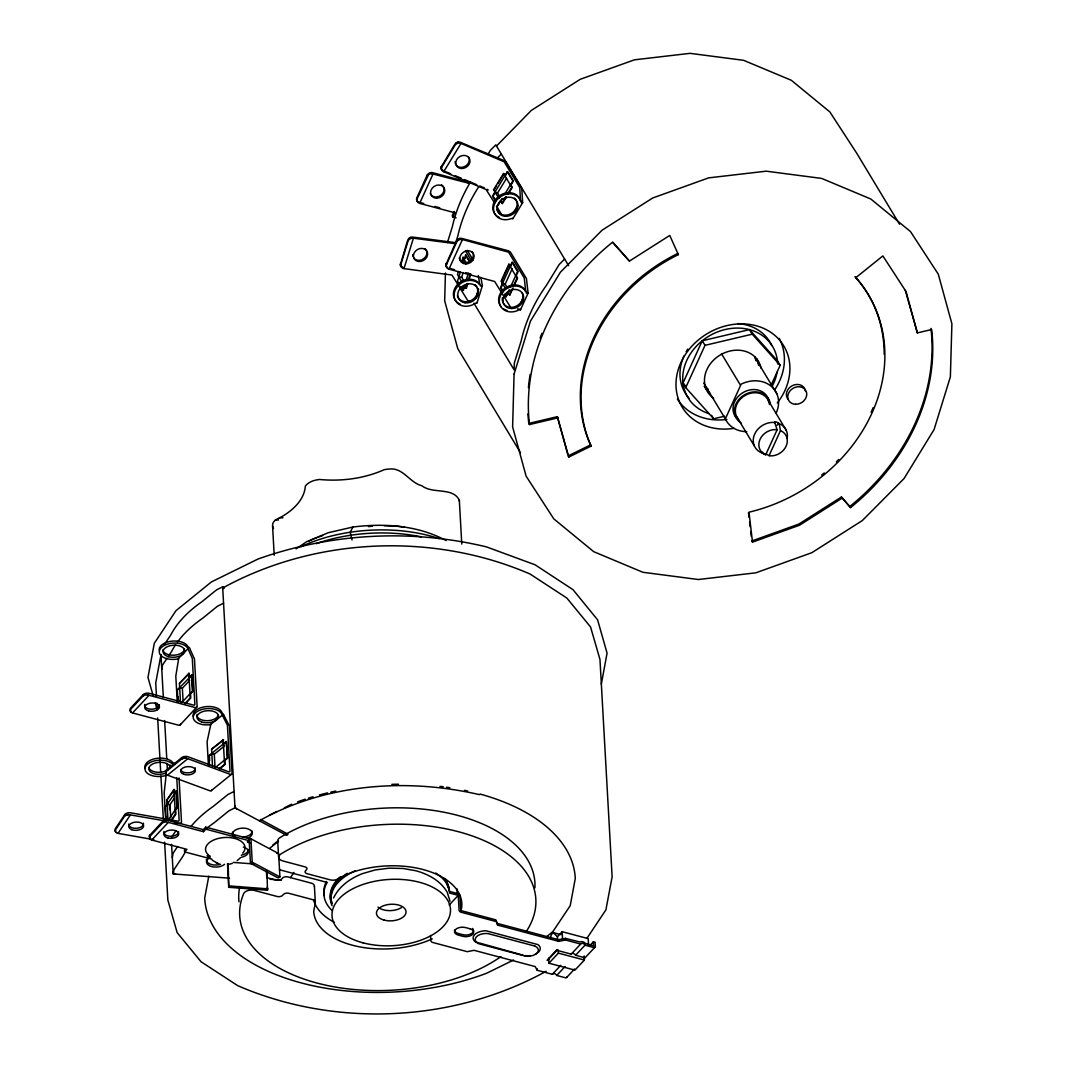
<?xml version="1.0" encoding="UTF-8"?>
<svg xmlns="http://www.w3.org/2000/svg" width="1067" height="1067" viewBox="0 0 1067 1067"><rect width="100%" height="100%" fill="white"/><g stroke="black" fill="none" stroke-linecap="round" stroke-linejoin="round"><path stroke-width="1.5" d="M445.446 272.979L444.672 300.827L457.783 348.656L520.509 452.715M163.344 697.405L160.984 655.018A2.481 2.041 10.6 0 1 161.037 654.484L155.729 682.933L156.462 696.444M586.823 938.493L605.909 909.871L612.125 876.807L599.961 659.406L590.558 626.956L566.844 598.04L530.086 574.046C433.482 532.113 315.685 537.074 223.27 587.69M227.511 863.59L228.765 887.304L267.47 890.238L266.99 871.552M165.665 772.655L166.039 774.055M228.178 863.616L228.765 887.304M176.749 777.616L179.123 820.163A1.48 1.134 33.7 0 1 177.802 821.15L130.321 812.747A4.468 2.601 -8.3 0 0 124.852 814.481L124.679 816.042L115.476 829.833A4.468 2.734 -0.2 0 0 118.05 833.354L153.888 839.689M211.92 859.148L184.604 851.879L186.965 849.359L151.807 840.009A4.468 2.774 -1.7 0 1 149.767 836.621L149.94 835.061L162.197 821.95A4.468 2.521 -8.7 0 1 168.199 820.31L203.344 829.659L205.704 827.138L249.091 838.675A2.427 1.48 -62 0 1 250.972 839.689L252.225 862.189L279.914 876.914L278.66 854.414A2.427 1.48 -62 0 0 276.78 853.4M517.455 308.87L520.456 309.31A2.401 0.814 24.5 0 1 518.949 309.843L518.335 310.23A14.605 12.297 -31.1 0 1 500.21 305.415A14.605 12.297 -31.1 0 1 508.265 287.743A14.605 12.297 -31.1 0 1 526.378 292.558L526.551 293.158A2.401 0.814 24.5 0 0 528.045 292.638L526.431 278.594L510.6 252.345A2.467 0.84 24.5 0 0 507.745 250.625L461.744 238.394A4.468 3.694 -39 0 0 456.249 241.395L445.819 264.869A4.468 3.561 -30.3 0 0 446.926 267.377L447.767 267.857M400.352 264.256A4.468 3.561 -29.6 0 0 401.846 267.03A4.468 3.561 -31.3 0 1 400.365 264.749L407.541 240.675A4.468 3.721 -39.3 0 1 412.702 237.074L456.156 242.716M187.939 648.776L177.989 658.913A14.605 8.163 -3.2 0 1 159.863 654.084A14.605 8.163 -3.2 0 1 169.706 643.561A14.605 8.163 -3.2 0 1 187.832 648.376L192.3 658.419L194.861 704.247A1.48 1.067 43.1 0 1 193.634 705.127L148.94 693.243A4.468 2.561 -8.5 0 0 143.245 694.564L143.005 696.111L130.748 709.222A4.468 2.761 -0.9 0 0 132.548 712.943L178.549 725.187A2.467 1.774 43.1 0 0 180.603 723.973M178.656 658.712L175.802 676.078L177.269 702.273M161.784 669.342L162.597 664.968L167.119 658.192M172.307 857.561L173.121 853.187L177.642 846.424M229.565 878.194L173.214 873.94L174.041 869.565L183.084 856.014A156.289 87.401 -3.2 0 1 185.338 851.999M208.785 876.18L204.691 898.121A185.551 103.766 -3.2 0 0 486.805 973.171L513.574 960.007M601.335 684.107L607.07 653.137L597.587 619.807L572.979 589.651L535.034 564.776L486.432 546.878C411.088 528.779 331.143 533.1 258.121 558.975L211.426 581.915L175.975 610.684L154.302 643.294L147.98 677.465L152.994 695.177M222.216 715.303L210.079 724.706A14.605 8.163 -3.2 0 1 193.394 718.558A14.605 8.163 -3.2 0 1 205.518 708.741A14.605 8.163 -3.2 0 1 222.203 714.903L227.418 725.213L229.979 771.041A1.48 0.974 51 0 1 228.845 771.828L187.699 756.65A4.468 2.521 -8.6 0 0 181.883 757.557L181.59 759.077L166.492 771.294A4.468 2.774 -1.6 0 0 167.492 775.149L209.839 790.767A2.467 1.614 51 0 0 211.613 790.18M210.773 724.573L207.091 741.672L208.372 764.586M470.734 301.521L468.093 301.147L451.981 275.046L403.993 268.617A4.468 3.935 -30.8 0 1 400.845 264.483L407.954 241.355A4.468 3.748 -22.8 0 1 413.396 238.208L455.449 243.676M496.488 146.032L531.326 110.421L580.235 79.291L634.385 59.832L690.056 53.35L743.606 60.312L791.301 80.278L829.846 111.915L856.614 153.061L899.534 224.23M512.827 218.175A2.401 0.68 31.5 0 1 511.466 218.428L510.813 218.762A14.605 12.297 -31.1 0 1 493.901 211.666A14.605 12.297 -31.1 0 1 504.238 194.781A14.605 12.297 -31.1 0 1 521.163 201.863L521.23 202.49A2.401 0.68 31.5 0 0 522.59 202.237L521.816 188.486L505.985 162.237A2.467 0.694 31.5 0 0 503.277 160.25L460.33 142.271A4.468 3.668 -38.5 0 0 454.595 144.605L441.111 167.092A4.468 3.561 -29.4 0 0 441.805 169.76L442.992 170.573M550.492 937.68L551.332 934.625L553.213 932.598L560.869 934.639M403.993 268.617L413.396 238.208M447.446 242.556L452.355 226.697A156.289 131.628 -31.1 0 1 470.747 181.59M455.902 242.169L457.863 235.834A156.289 131.628 -31.1 0 1 478.763 186.698M462.011 282.088L457.49 274.592L458.463 271.431M461.397 261.949L463.438 257.28L461.971 262.015M459.09 283.822L457.516 281.208L460.33 272.125M463.265 262.655L465.585 255.146L470.094 261.735M465.265 258.121L466.159 255.213M464.078 281.155L461.718 277.233L463.185 272.498M464.945 286.076L463.025 290.344L464.372 285.996L466.319 288.357L464.372 285.996M466.332 279.674L468.28 273.365M465.745 288.277L467.213 283.542M468.2 280.381L470.147 274.059M466.319 288.357L467.786 283.622M468.76 280.461L470.72 274.139M476.015 297.76L478.656 289.197M477.069 302.775L482.364 285.649M149.513 835.621L149.407 835.914A4.468 2.214 -4.5 0 0 150.034 837.275A4.468 2.187 -3.4 0 1 149.513 835.621L149.94 835.061L149.767 836.621M510.773 307.629L494.688 281.488L448.954 269.151A4.468 3.935 -32.1 0 1 446.459 264.603L456.663 242.076A4.468 3.761 -22.7 0 1 462.438 239.541L508.586 252.172L524.257 278.02L525.698 291.424A14.605 12.297 -31.1 0 0 505.905 287.543A14.605 12.297 -31.1 0 0 501.277 306.963M431.468 173.614L468.28 183.124L467.599 181.977L432.442 172.627A4.468 3.721 -39.2 0 0 427.187 175.121L416.93 197.622A4.468 3.561 -30.3 0 0 418.958 202.237L423.746 203.517M456.076 217.815L452.861 216.961L454.795 212.733L419.651 203.384L433.135 173.774M448.954 269.151L462.438 239.541M505.598 288.677L501.077 281.168L508.786 264.256L510.706 266.683L512.093 262.309L500.53 287.69L502.89 291.598M503.424 291.744L501.077 287.823L502.997 283.595L501.623 281.315L509.332 264.389M507.532 288.09L505.171 284.169L512.227 268.671M513.094 287.957L509.879 295.012L507.959 292.585L506.038 296.813L509.252 289.757M510.533 286.943L517.602 271.431L512.093 262.309M514.374 285.142L517.588 278.087L516.215 275.806L518.135 271.578L512.627 262.442M509.332 294.865L511.907 289.224M513.827 284.996L517.042 277.94L508.786 264.256M520.803 303.135L523.323 297.586M520.549 309.697L528.138 293.025M724.693 416.183L713.676 418.784L685.734 387.641L682.987 383.066L702.246 340.773L749.461 329.61L777.403 360.766L780.164 365.327L771.214 384.96M685.734 387.641L705.007 345.335L752.222 334.184L780.164 365.327M746.767 431.655A28.676 24.141 -31.1 0 1 725.36 418.838L741.165 384.133A28.676 24.141 -31.1 0 1 771.014 386.121A28.676 24.141 -31.1 0 1 776.216 412.916M777.083 429.828L775.296 429.588A14.831 12.484 -31.1 0 0 760.064 439.284A14.831 12.484 -31.1 0 0 764.132 454.102L765.719 454.769L777.083 429.828L774.575 421.758L776.709 422.039L779.163 423.746L780.444 430.721L769.08 455.662L765.532 453.688M494.741 203.157L486.072 189.526L443.685 171.707A4.468 3.935 -33.3 0 1 441.885 166.825L455.009 145.285A4.468 3.788 -22.8 0 1 461.024 143.405L504.117 161.771L519.789 187.645L520.469 200.729A14.605 12.297 -31.1 0 0 498.596 196.435A14.605 12.297 -31.1 0 0 499.529 217.575M446.113 540.556C417.771 525.271 384.44 523.083 353.004 527.018L350.163 532.246L352.057 540.009M333.584 897.947C339.213 886.063 350.576 878.248 362.5 873.606L375.251 869.938L389.042 868.165L402.939 868.471L415.97 870.779C427.907 874.086 439.831 880.288 446.526 891.158M443.685 171.707L461.024 143.405M487.846 154.488L490.367 150.354L495.795 144.885L568.644 265.67M498.929 198.502L493.621 189.699L503.531 173.521L505.411 176.015L507.372 171.76L492.514 196.021L495.662 201.236M495.381 200.143L493.021 196.235L495.501 192.193L494.128 189.899L496.595 185.858M498.249 183.164L504.037 173.734M499.889 196.955L497.529 193.034L506.612 178.216M502.157 198.409L498.022 205.144L500.503 201.103L502.384 203.597L506.518 196.861M505.451 193.02L512.88 180.883L507.372 171.76M508.159 194.167L512.293 187.432L510.92 185.138L513.387 181.097L507.879 171.974M501.877 203.384L506.011 196.648M507.652 193.954L511.787 187.218L503.531 173.521M513.227 213.307L518.109 205.344M512.894 218.628L522.657 202.69M777.136 425.24L778.617 422.839M164.398 644.535L170.72 635.052A156.289 87.401 -3.2 0 1 201.756 601.855L216.588 589.851L222.643 586.863L224.377 587.797M168.933 655.485L171.64 651.417A156.289 87.401 -3.2 0 1 175.588 644.735M124.852 814.481L115.396 828.606A4.468 2.214 -5.2 0 0 115.743 830.539M118.05 833.354L130.441 814.801M175.962 790.9L176.869 807.279L168.026 820.523L166.879 800.063L173.961 789.46L174.761 793.661L176.535 791.007L165.332 806.812L166.065 819.909M174.535 789.567L166.879 800.063M170.72 817.762L169.986 804.665L174.414 798.036M171.48 820.75L175.908 814.121L175.682 810.026L177.442 807.372L176.535 791.007M170.907 820.643L175.335 814.014L173.961 789.46M171.507 837.355L175.935 830.726M290.491 877.621L293.959 872.419M428.347 174.988L417.33 198.302A4.468 3.935 -30.5 0 0 419.651 203.384M240.608 857.601L237.114 860.722M143.245 694.564L130.681 707.995A4.468 2.214 -4.5 0 0 130.774 710.209M132.548 712.943L149.047 695.284L195.048 707.528A2.467 1.774 43.1 0 0 197.102 706.061L194.474 659.006L190.113 649.296A2.401 1.721 43.1 0 0 187.832 646.735L187.712 646.335A14.605 8.163 -3.2 0 0 171.454 641.2A14.605 8.163 -3.2 0 0 159.156 649.963M180.483 702.233L179.429 683.4L188.846 673.317L189.086 677.412M189.393 673.464L179.429 683.4M177.936 701.472L177.295 690.016L191.98 675.024L192.9 691.403L190.54 693.923L190.766 698.005L185.525 703.62M180.19 687.641L177.295 690.016M189.619 677.545L191.98 675.024M183.097 701.312L182.364 688.215L189.699 680.373M181.617 702.74L192.353 691.256L191.433 674.891M184.991 703.473L190.219 697.871L188.846 673.317M180.23 724.84L196.728 707.181M150.007 836.288L162.264 823.177A4.468 2.414 2 0 1 168.306 822.35L203.464 831.7L205.811 829.179L205.704 827.138M151.807 840.009L168.306 822.35M449.194 905.029L458.25 895.346L449.567 893.039A59.325 33.17 -3.2 0 0 435.683 873.059M557.668 940.841L557.441 936.746L562.149 931.704L588.197 938.627L588.557 945.175M557.294 950.15A2.227 1.587 43.1 0 1 556.481 950.204L547.051 960.287A2.227 1.587 43.1 0 0 548.705 959.113L557.081 950.15M584.169 955.952L584.396 960.047L574.966 970.13L548.931 963.208L558.361 953.124L558.174 949.843M430.508 935.439L430.788 940.347A1.974 1.414 43.1 0 0 432.615 942.441L467.333 951.684L474.028 950.31L535.207 966.582L537.194 970.263L552.386 974.304L560.762 965.342M556.481 950.204L571.232 954.125L580.661 944.042A2.788 2.001 43.1 0 1 582.769 943.375A2.788 2.001 43.1 0 1 585.009 945.189L593.679 947.496A2.227 1.587 43.1 0 0 595.333 946.322L595.093 942.228L593.359 941.774L589.971 945.402M552.386 974.304A2.788 2.001 43.1 0 1 554.48 973.638A2.788 2.001 43.1 0 1 556.721 975.451L565.097 966.489M571.232 954.125A2.788 2.001 43.1 0 1 573.339 953.458A2.788 2.001 43.1 0 1 575.58 955.285L585.009 945.189M566.684 977.439L574.606 968.956M583.649 959.273L594.973 947.163M461.784 544.077L459.343 500.41C453.288 486.805 432.535 494.274 421.932 485.778C409.368 482.604 402.886 466.906 388.815 469.12A17.285 9.67 -3.2 0 0 384.213 469.693C364.047 478.67 341.44 481.524 319.553 479.483C314.352 480.07 308.683 481.71 305.362 486.032C304.415 499.036 294.212 509.012 283.715 515.521C279.727 518.242 271.965 519.789 272.578 525.991L274.206 555.267M408.648 238.728L410.542 237.407M496.969 158.396L501.303 154.021M564.63 259.014L559.201 264.483L546.544 285.142A156.289 131.628 -31.1 0 0 521.189 340.826L514.321 363.02L514.134 369.889L473.908 303.201M309.137 541.222L309.923 540.729M181.883 757.557L166.425 770.067A4.468 2.201 -3.8 0 0 165.932 772.281M167.492 775.149L187.819 758.704L230.152 774.322A2.467 1.614 51 0 0 232.046 773.015L229.405 725.947L224.217 715.984A2.401 1.574 51 0 0 222.109 713.263L222.083 712.849A14.605 8.163 -3.2 0 0 205.398 706.701A14.605 8.163 -3.2 0 0 193.274 716.517M212.533 766.399L211.573 749.207L223.19 739.804L223.416 743.899M223.683 739.991L211.573 749.207M209.452 765.466L208.905 755.649L226.324 741.552L227.738 758.103L224.83 760.451L225.057 764.546L219.895 768.72M209.679 760.744L209.399 755.836L211.333 754.276M223.91 744.086L225.857 742.525M215.027 767.32L214.307 754.222L224.617 745.873M215.294 767.586L227.231 757.917L226.324 741.552M219.402 768.533L224.563 764.359L223.19 739.804M211.213 790.687L231.539 774.242M272.779 845.064L276.513 842.05M269.711 848.318L278.487 841.209M546.397 936.866L552.866 931.638L570.218 905.656L575.286 878.488A185.551 103.766 -3.2 0 0 480.083 794.075M166.279 821.137L128.72 814.601A4.468 2.374 1.7 0 0 125.613 815.281L124.679 816.042L124.612 814.815M457.596 239.555L459.61 238.461M752.515 542.116L748.981 512.187A158.183 133.228 -31.1 0 0 855.774 277.713L882.876 255.92L906.016 291.518L917.367 332.904L931.651 329.53A208.052 175.215 -31.1 0 1 850.559 507.572L841.41 497.009L798.89 524.057L751.822 540.982L752.515 542.116L799.583 525.204L842.103 498.142M296.159 548.838L306.709 541.663L328.343 532.686L353.004 527.018M456.156 142.925L458.263 142.071M527.938 413.836A213.04 179.416 -31.1 0 0 528.792 423.412L529.485 424.559A213.04 179.416 -31.1 0 1 612.511 242.249L629.423 261.095L669.756 235.447L678.359 254.64A158.183 133.228 -31.1 0 0 591.158 446.086L568.818 457.049L568.124 455.916L590.478 444.939A158.183 133.228 -31.1 0 1 677.665 253.506L678.359 254.64M144.112 695.417L143.005 696.111L142.925 694.884M279.914 876.914L278.154 877.954L250.465 863.23L249.318 842.77A2.467 1.507 -62 0 0 247.451 841.756L249.211 840.716L249.091 838.675M250.465 863.23L252.225 862.189M223.55 603.228L217.495 606.216L202.663 618.22A156.289 87.401 -3.2 0 0 177.429 642.107M234.073 791.461L228.018 794.435L213.187 806.439A156.289 87.401 -3.2 0 0 190.98 826.445M286.69 835.341L234.993 807.826L228.938 810.813L214.107 822.817A156.289 87.401 -3.2 0 0 206.491 828.512M269.484 815.108L276.887 811.467M284.289 807.826L291.678 804.185M259.334 820.776C325.662 783.645 406.247 777.67 479.523 794.662M546.184 971.263C453.035 1022.573 335.331 1027.921 237.768 985.695L201.009 961.714L177.135 932.585L167.852 900.081L164.611 842.13M310.83 540.262L311.844 539.769A14.911 1.761 -19.2 0 1 316.792 537.648M187.819 758.704L186.232 758.264A4.468 2.454 2.1 0 0 182.857 758.464L181.59 759.077L181.51 757.85M163.771 820.83L165.972 820.23M318.206 537.114L322.687 535.514M229.365 864.217L232.366 863.363M528.792 423.412L557.361 416.663L568.818 457.049M529.485 424.559L558.054 417.797M443.272 877.688A59.325 33.17 -3.2 0 1 449.474 891.398L458.156 893.719A2.227 1.587 43.1 0 1 459.984 895.813L460.811 910.538L495.528 919.781L497.502 923.448L558.695 939.734L565.39 938.36L579.941 941.988A4.775 3.414 43.1 0 1 585.516 943.468L593.585 945.869L593.359 941.774M495.528 919.781L497.595 925.089L558.775 941.361L565.483 940L580.661 944.042M368.408 526.591L372.396 526.204M275.233 520.069L278.527 519.949M279.607 517.882L282.928 517.828M384.147 525.711L391.989 525.951A14.911 0.947 3.4 0 1 399.551 526.498L404.566 527.285M524.764 955.619L527.551 955.765A12.124 6.775 -3.2 0 0 530.259 955.579M233.326 862.416L254.293 864.003M229.258 885.93L267.964 888.864M270.058 879.248L281.408 880.168M458.863 276.873L461.718 277.233M775.122 422.665L772.988 422.399A17.792 14.991 -31.1 0 0 754.702 434.029A17.792 14.991 -31.1 0 0 759.584 451.808L765.719 454.769M769.08 455.662L770.867 455.902A14.831 12.484 -31.1 0 0 786.099 446.206A14.831 12.484 -31.1 0 0 782.031 431.388L780.444 430.721M147.393 694.964L149.047 695.284M403.299 267.484L402.299 267.243M167.106 804.158L169.986 804.665M174.414 822.577L177.682 823.15M434.936 206.491L439.724 207.772M449.847 268.431L454.609 269.698M465.705 272.645L470.467 273.912M502.45 283.449L505.171 284.169M179.656 687.495L182.364 688.215M205.811 829.179L249.211 840.716M495.608 921.408L460.904 912.178A1.974 1.414 43.1 0 1 459.077 910.084L458.25 895.346M279.461 869.752L327.289 882.462L326.582 883.449A61.966 34.651 -3.2 0 0 332.117 910.538M206.985 855.814L210.199 856.668M575.58 955.285L584.249 957.592M558.361 953.124L584.396 960.047M266.777 877.607L276.26 880.128A3.961 2.214 -3.2 0 0 281.621 879.035L282.555 878.021A3.961 2.214 -3.2 0 1 287.917 876.927L311.071 883.089A6.402 3.588 -3.2 0 1 314.378 886.49M523.177 955.205L475.402 941.894A12.124 6.775 -3.2 0 1 474.575 934.705A12.124 6.775 -3.2 0 1 485.832 930.744L537.981 944.615A12.124 6.775 -3.2 0 1 535.247 954.205M556.721 975.451L565.403 977.772A2.227 1.587 43.1 0 0 567.017 976.785M212.213 860.215L217.175 863.043M211.8 753.302L214.307 754.222M215.934 862.589L218.948 863.71M494.995 191.98L497.529 193.034M444.526 171.213L450.661 173.774M455.262 175.708L461.397 178.269M464.465 179.563L469.067 181.483M472.134 182.777L476.736 184.698M479.803 185.978L484.405 187.912M779.163 423.746L781.071 424.546A17.792 14.991 -31.1 0 1 787.206 438.257M762.838 452.488L760.931 451.701L761.491 452.608M260.601 819.469L287.823 834.101A2.788 1.4 63.8 0 1 287.69 834.874M250.385 838.529L278.06 853.253M247.451 841.756L250.358 843.303M116.183 832.527L115.236 831.233M553.213 932.598L557.441 936.746M130.868 711.982L130.214 710.622M612.885 242.289L629.423 261.095M841.41 497.009L850.559 507.572M682.987 383.066L685.134 385.467M417.877 202.277L417.024 200.423M447.1 891.932L450.034 901.228M917.367 332.904L905.323 290.384M855.774 277.713L855.08 276.58A158.183 133.228 -31.1 0 1 884.196 354.337M749.461 329.61L752.222 334.184M754.729 357.085L776.749 393.603M768.387 400.672L786.272 430.348M721.559 353.857L740.191 384.76M702.246 340.773L705.007 345.335M736.483 416.33L754.369 446.006M703.767 383.093L724.946 418.211M711.609 415.356L713.676 418.784M501.01 201.316L502.384 203.597M496.462 205.998L501.597 214.52M442.138 166.319L441.725 165.625L441.885 166.825M508.506 292.731L509.879 295.012M504.464 294.212L506.038 296.813M454.795 212.733L454.102 211.586L452.181 215.827L452.861 216.961M590.478 444.939L591.158 446.086M426.947 175.628L427.36 176.308L427.187 175.121M467.279 250.305L473.108 259.975M465.505 250.852L471.494 260.801M465.585 255.146L469.52 261.668M462.865 257.214L466.599 263.402M462.024 287.81L463.598 290.424M460.664 286.436L463.025 290.344M446.633 264.069L446.233 263.389L446.459 264.603M400.965 263.949L400.552 263.269L400.845 264.483M273.499 528.525L272.578 525.991M173.094 764.892L172.894 764.506A14.605 8.163 -3.2 0 0 153.635 761.091A14.605 8.163 -3.2 0 0 146.246 772.175A14.605 8.163 -3.2 0 0 165.492 775.576L166.119 775.282L164.171 792.901L165.718 820.723M155.222 702.98L157.009 709.235M557.361 416.663L567.697 454.342M480.884 277.353L482.284 285.236A2.401 0.947 17.2 0 1 480.67 286.049L480.417 285.489A14.605 12.297 -31.1 0 0 461.397 283.022A14.605 12.297 -31.1 0 0 455.796 301.161A14.605 12.297 -31.1 0 0 474.802 303.642L475.375 303.175A2.401 0.947 17.2 0 0 476.989 302.361M478.336 275.473L479.737 284.356A14.605 12.297 -31.1 0 0 457.756 284.262A14.605 12.297 -31.1 0 0 460.104 304.122M748.474 512.613L749.034 517.348M749.594 522.07L750.154 526.791M750.715 531.526L751.275 536.248M565.39 938.36L565.483 940M562.149 931.704L562.616 939.894M558.695 939.734L558.775 941.361M548.651 958.299L548.931 963.208M537.101 968.623L537.194 970.263M497.502 923.448L497.595 925.089M314.405 886.144L315.325 902.509M277.713 841.076L278.634 857.441M266.39 870.939L266.75 877.367M267.297 887.024L267.47 890.238M222.643 586.863L234.993 807.826M203.344 829.659L203.464 831.7M178.202 696.711L178.482 701.619M184.484 849.839L184.604 851.879M179.043 777.99L181.497 821.803A2.467 1.894 33.7 0 1 179.309 823.444M164.638 720.518L166.759 758.504M167.039 763.452L167.412 770.054M169.346 804.731L169.626 809.68M171.56 844.357L173.214 873.94M167.532 801.53L167.679 804.265M166.465 816.735L166.639 820.003M156.836 703.073L157.209 709.688M157.663 717.971L160.717 772.601M160.904 775.909L163.318 818.963M459.343 500.41L459.37 501.277M734.016 428.334A59.325 49.962 -31.1 0 1 677.278 373.183A59.325 49.962 -31.1 0 1 757.57 326.142A59.325 49.962 -31.1 0 1 777.256 402.993M779.163 338.332A59.325 49.962 -31.1 0 1 774.695 389.815M726.84 419.451A59.325 49.962 -31.1 0 1 677.398 399.191M755.129 357.392A29.663 24.981 -31.1 0 1 755.769 360.659M708.128 389.162A29.663 24.981 -31.1 0 1 704.407 385.867M788.193 399.391A9.883 8.323 -31.1 0 1 792.461 385.6A9.883 8.323 -31.1 0 1 805.305 390.989M873.126 407.661A158.183 133.228 -31.1 0 1 871.112 412.275M838.675 459.504A158.183 133.228 -31.1 0 1 836.368 461.851M824.217 472.934A158.183 133.228 -31.1 0 1 821.683 475.015M930.957 328.396A208.052 175.215 -31.1 0 1 849.866 506.425M528.418 387.601A213.04 179.416 -31.1 0 1 530.139 374.477M540.102 337.972A213.04 179.416 -31.1 0 1 541.943 333.291M709.328 413.756A49.429 41.626 -31.1 0 1 684.734 365.741A49.429 41.626 -31.1 0 1 736.39 328.076A49.429 41.626 -31.1 0 1 777.656 363.954M777.096 372.116A49.429 41.626 -31.1 0 1 772.241 386.187M689.055 398.218A49.429 41.626 -31.1 0 1 684.054 355.804M686.134 351.723A49.429 41.626 -31.1 0 1 687.775 349.069M737.857 323.608A49.429 41.626 -31.1 0 1 771.748 345.601M713.636 398.298A29.663 24.981 -31.1 0 1 719.331 355.538A29.663 24.981 -31.1 0 1 761.024 368.142M756.783 358.872A29.663 24.981 -31.1 0 1 758.517 365.221M709.555 392.709A29.663 24.981 -31.1 0 1 704.327 386.427M474.908 284.636A10.763 9.069 -31.1 0 1 472.361 299.787A10.763 9.069 -31.1 0 1 457.356 295.799M424.999 248.611A7.416 6.242 -31.1 0 1 424.039 258.481A7.416 6.242 -31.1 0 1 413.583 257.801M412.916 256.307A7.416 6.242 -31.1 0 1 412.729 254.64M442.138 170.08A4.468 3.574 -27.7 0 1 441.245 166.585M514.334 198.075A10.763 9.069 -31.1 0 1 511.787 213.227A10.763 9.069 -31.1 0 1 496.782 209.239M468.453 156.849A7.416 6.242 -31.1 0 1 463.865 166.919A7.416 6.242 -31.1 0 1 455.075 161.65M487.312 189.299A2.467 0.694 31.5 0 1 488.233 190.046M447.326 267.63A4.468 3.561 -28.6 0 1 445.886 264.376M506.918 310.337A14.605 12.297 -31.1 0 1 503.797 309.03M522.256 293.105A10.763 9.069 -31.1 0 1 513.707 307.083A10.763 9.069 -31.1 0 1 502.397 297.8M472.041 251.572A7.416 6.242 -31.1 0 1 468.84 261.908A7.416 6.242 -31.1 0 1 459.21 257.881M427.96 175.401A4.468 3.721 -22.8 0 1 432.042 173.601M441.458 184.751A7.416 6.242 -31.1 0 1 441.178 195.114A7.416 6.242 -31.1 0 1 430.334 193.701M738.617 419.611A17.792 14.991 -31.1 0 1 746.286 394.803A17.792 14.991 -31.1 0 1 769.427 404.486M741.085 422.905A18.793 15.832 -31.1 0 1 743.806 395.23A18.793 15.832 -31.1 0 1 770.374 404.26M736.457 417.957A18.793 15.832 -31.1 0 1 744.566 391.749A18.793 15.832 -31.1 0 1 769 401.979M334.318 922.301A74.157 41.466 -3.2 0 1 313.485 899.548M526.511 931.144A148.3 82.919 -3.2 0 0 466.279 833.981A148.3 82.919 -3.2 0 0 280.328 854.36A7.962 4.455 -3.2 0 0 282.768 860.936L304.909 866.831A3.961 2.214 -3.2 0 1 306.496 869.765L305.549 870.779A3.961 2.214 -3.2 0 0 307.136 873.713L330.277 879.875A6.402 3.588 -3.2 0 0 337.359 879.235L349.069 873.473A74.157 41.466 -3.2 0 1 429.041 871.339A74.157 41.466 -3.2 0 1 460.877 911.245M500.916 956.619A148.3 82.919 -3.2 0 1 320.847 984.027A148.3 82.919 -3.2 0 1 243.716 893.519A7.416 4.148 -3.2 0 1 255.04 890.612L277.18 896.493A3.961 2.214 -3.2 0 0 282.528 895.4L283.475 894.399A3.961 2.214 -3.2 0 1 288.837 893.306L311.977 899.454A6.402 3.588 -3.2 0 1 315.285 902.855L313.711 911.311A74.157 41.466 -3.2 0 0 355.538 946.002A74.157 41.466 -3.2 0 0 432.268 938.853M534.914 887.811A148.3 82.919 -3.2 0 0 443.792 812.2A148.3 82.919 -3.2 0 0 279.407 837.995A7.962 4.455 -3.2 0 0 277.86 841.703M239.008 901.935A148.3 82.919 -3.2 0 1 239.835 886.424M236.541 808.853A2.481 1.24 63.8 0 1 234.887 805.785M175.668 873.993A2.481 2.041 10.6 0 1 173.908 873.353M173.334 872.673A2.481 2.041 10.6 0 1 173.107 871.886M224.523 864.337A9.883 5.535 -3.2 0 1 209.786 865.924A9.883 5.535 -3.2 0 1 209.906 857.588M232.926 835.608A9.883 5.535 -3.2 0 1 238.781 828.659A9.883 5.535 -3.2 0 1 251.238 830.86A9.883 5.535 -3.2 0 1 247.557 838.195M297.6 801.81A185.551 103.766 -3.2 0 1 305.202 799.196M308.31 798.196A185.551 103.766 -3.2 0 1 313.031 796.769M319.433 794.968A185.551 103.766 -3.2 0 1 327.542 792.901M330.81 792.141A185.551 103.766 -3.2 0 1 335.732 791.074M391.816 784.365A185.551 103.766 -3.2 0 1 398.498 784.218M439.951 786.366A185.551 103.766 -3.2 0 1 443.272 786.779M446.593 787.219A185.551 103.766 -3.2 0 1 449.887 787.713M464.492 790.34A185.551 103.766 -3.2 0 1 467.666 791.02M222.75 588.917A2.481 1.24 63.8 0 1 224.19 587.877M252.159 831.1A9.883 5.535 -3.2 0 1 242.542 837.142M235.487 835.901A9.883 5.535 -3.2 0 1 232.406 832.153M220.536 864.31A9.883 5.535 -3.2 0 1 206.398 859.455M208.078 856.694A9.883 5.535 -3.2 0 1 209.799 855.547M182.39 758.65A4.468 2.387 1.9 0 1 186.792 758.384M218.375 714.903A10.763 6.015 -3.2 0 1 206.558 720.718A10.763 6.015 -3.2 0 1 196.982 714.463M195.248 767.787A7.416 4.148 -3.2 0 1 189.086 772.761A7.416 4.148 -3.2 0 1 180.616 769.64M125.226 815.521A4.468 2.321 1.2 0 1 129.307 814.641M166.332 772.761A10.763 6.015 -3.2 0 1 150.154 771.614A10.763 6.015 -3.2 0 1 156.062 762.772A10.763 6.015 -3.2 0 1 170.186 766.986M170.08 764.946A10.763 6.015 -3.2 0 1 169.493 768.067M168.159 769.494A10.763 6.015 -3.2 0 1 156.942 772.241A10.763 6.015 -3.2 0 1 148.833 767.64M145.045 768.12A14.605 8.163 -3.2 0 1 155.315 758.61A14.605 8.163 -3.2 0 1 172.774 762.452L172.987 762.838A2.401 1.841 33.7 0 1 175.175 764.425M143.431 823.217A7.416 4.148 -3.2 0 1 136.309 828.299A7.416 4.148 -3.2 0 1 128.747 824.004M143.685 695.631A4.468 2.347 1.6 0 1 147.966 695.044M184.484 648.616A10.763 6.015 -3.2 0 1 174.014 655.205A10.763 6.015 -3.2 0 1 162.971 649.75M159.37 704.687A7.416 4.148 -3.2 0 1 151.194 709.235A7.416 4.148 -3.2 0 1 144.765 704.38M332.104 905.736A59.485 33.264 -3.2 0 1 344.094 875.914M446.753 883.823A59.485 33.264 -3.2 0 1 448.82 889.451M331.997 903.696A59.485 33.264 -3.2 0 1 340.466 876.634M444.952 879.101A59.485 33.264 -3.2 0 1 449.06 890.278M208.452 854.96A19.78 11.057 -3.2 0 1 224.79 837.488A19.78 11.057 -3.2 0 1 242.662 853.147M178.629 831.74A7.416 4.148 -3.2 0 1 170.453 836.288A7.416 4.148 -3.2 0 1 164.025 831.446M324.208 895.466A61.966 34.651 -3.2 0 1 326.462 881.409M243.316 847.025A9.883 5.535 -3.2 0 1 248.424 852.28A9.883 5.535 -3.2 0 1 241.409 857.268M248.358 849.505A9.883 5.535 -3.2 0 1 241.289 855.227M456.983 888.851A61.966 34.651 -3.2 0 1 457.063 893.092M331.717 901.975A59.325 33.17 -3.2 0 1 347.268 873.326M331.797 903.616A59.325 33.17 -3.2 0 1 355.098 870.832M472.508 928.463A7.416 4.148 -3.2 0 1 471.561 933.518A7.416 4.148 -3.2 0 1 462.651 934.652L458.317 933.505A7.416 4.148 -3.2 0 1 454.449 930.104M401.419 907.617A14.831 8.296 -3.2 0 1 378.038 907.137M316.245 543.65A118.637 66.341 -3.2 0 1 421.185 536.834M300.814 546.824A118.637 66.341 -3.2 0 1 439.177 538.622M514.067 374.117L512.613 426.893L526.124 476.149L553.773 518.855L593.719 551.679L642.867 572.272L698.338 579.514L755.863 572.819L811.814 552.706L862.363 520.536L904.069 478.523L934.092 429.508L950.377 376.838L951.897 323.781L938.293 274.206L910.498 231.579L870.792 198.995L821.643 178.416L766.186 171.173L708.648 177.869L652.711 197.982L602.161 230.139L560.442 272.165L530.432 321.18L514.067 374.117M469.827 928.717L465.479 927.57A7.416 4.148 -3.2 0 0 455.436 929.624A7.416 4.148 -3.2 0 0 458.41 935.132L462.745 936.293A7.416 4.148 -3.2 0 0 472.788 934.239A7.416 4.148 -3.2 0 0 469.827 928.717M534.927 946.082L488.072 933.612A10.136 5.668 -3.2 0 0 476.416 936.813A10.136 5.668 -3.2 0 0 478.643 943.708L525.497 956.165A10.136 5.668 -3.2 0 0 537.154 952.978A10.136 5.668 -3.2 0 0 534.927 946.082M795.769 404.273A9.883 8.323 -31.1 0 0 806.105 391.149A9.883 8.323 -31.1 0 0 789.86 391.082A9.883 8.323 -31.1 0 0 795.769 404.273M465.172 302.788A10.763 9.069 -31.1 0 0 478.163 289.717A10.763 9.069 -31.1 0 0 460.984 287.476A10.763 9.069 -31.1 0 0 465.172 302.788M418.517 261.468A7.416 6.242 -31.1 0 0 427.454 252.466A7.416 6.242 -31.1 0 0 415.623 250.932A7.416 6.242 -31.1 0 0 418.517 261.468M504.598 216.228A10.763 9.069 -31.1 0 0 517.588 203.157A10.763 9.069 -31.1 0 0 500.41 200.916A10.763 9.069 -31.1 0 0 504.598 216.228M460.864 168.479A7.416 6.242 -31.1 0 0 469.813 159.476A7.416 6.242 -31.1 0 0 457.983 157.943A7.416 6.242 -31.1 0 0 460.864 168.479M511.693 308.536A10.763 9.069 -31.1 0 0 522.95 294.252A10.763 9.069 -31.1 0 0 505.251 294.172A10.763 9.069 -31.1 0 0 511.693 308.536M465.866 263.922A7.416 6.242 -31.1 0 0 473.615 254.079A7.416 6.242 -31.1 0 0 461.437 254.026A7.416 6.242 -31.1 0 0 465.866 263.922M436.563 198.155A7.416 6.242 -31.1 0 0 444.312 188.312A7.416 6.242 -31.1 0 0 432.135 188.259A7.416 6.242 -31.1 0 0 436.563 198.155M201.476 721.852A10.763 6.015 -3.2 0 0 218.495 716.944A10.763 6.015 -3.2 0 0 203.424 711.382A10.763 6.015 -3.2 0 0 201.476 721.852M183.684 774.282A7.416 4.148 -3.2 0 0 195.408 770.908A7.416 4.148 -3.2 0 0 185.031 767.08A7.416 4.148 -3.2 0 0 183.684 774.282M131.881 829.726A7.416 4.148 -3.2 0 0 143.592 826.351A7.416 4.148 -3.2 0 0 133.215 822.524A7.416 4.148 -3.2 0 0 131.881 829.726M168.706 656.725A10.763 6.015 -3.2 0 0 184.591 650.657A10.763 6.015 -3.2 0 0 168.226 646.309A10.763 6.015 -3.2 0 0 168.706 656.725M148.553 710.902A7.416 4.148 -3.2 0 0 159.49 706.727A7.416 4.148 -3.2 0 0 148.206 703.727A7.416 4.148 -3.2 0 0 148.553 710.902M362.967 942.815A59.325 33.17 -3.2 0 0 450.487 909.404A59.325 33.17 -3.2 0 0 360.299 885.423A59.325 33.17 -3.2 0 0 362.967 942.815M384.173 920.114A14.831 8.296 -3.2 0 0 406.06 911.765A14.831 8.296 -3.2 0 0 383.506 905.763A14.831 8.296 -3.2 0 0 384.173 920.114M167.812 837.968A7.416 4.148 -3.2 0 0 178.749 833.794A7.416 4.148 -3.2 0 0 167.479 830.793A7.416 4.148 -3.2 0 0 167.812 837.968"/></g></svg>
